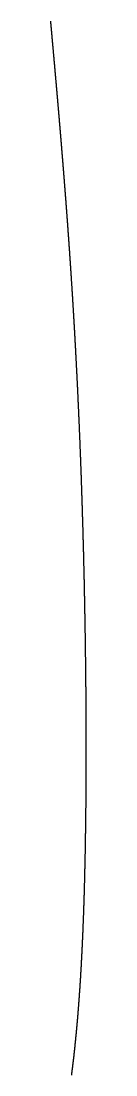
# Model space of a CAD drawing. Header units: millimetres. Extents: x 88 to 97873, y 32 to 55088.
# Drawn here: x 49183.61 to 49184.95, y 5167.42 to 5207.1 of the extents above; entities that cross this region are included whole.
import ezdxf

# ---------------------------------------------------------------- set-up
doc = ezdxf.new("R2010")
doc.units = ezdxf.units.MM
doc.header["$LTSCALE"] = 0.3

msp = doc.modelspace()

# ---------------------------------------------------------------- linework, layer by layer
msp.add_lwpolyline([(49184.398, 5167.421), (49184.399, 5167.432), (49184.401, 5167.443), (49184.402, 5167.454), (49184.404, 5167.465), (49184.405, 5167.476), (49184.407, 5167.488), (49184.408, 5167.499), (49184.409, 5167.51), (49184.411, 5167.521), (49184.412, 5167.532), (49184.414, 5167.544), (49184.415, 5167.555), (49184.417, 5167.566), (49184.418, 5167.577), (49184.419, 5167.588), (49184.421, 5167.6), (49184.422, 5167.611), (49184.424, 5167.622), (49184.425, 5167.633), (49184.426, 5167.645), (49184.428, 5167.656), (49184.429, 5167.667), (49184.431, 5167.679), (49184.432, 5167.69), (49184.433, 5167.701), (49184.435, 5167.712), (49184.436, 5167.724), (49184.438, 5167.735), (49184.439, 5167.746), (49184.44, 5167.758), (49184.442, 5167.769), (49184.443, 5167.78), (49184.444, 5167.792), (49184.446, 5167.803), (49184.447, 5167.815), (49184.449, 5167.826), (49184.45, 5167.837), (49184.451, 5167.849), (49184.453, 5167.86), (49184.454, 5167.871), (49184.455, 5167.883), (49184.457, 5167.894), (49184.458, 5167.906), (49184.459, 5167.917), (49184.461, 5167.929), (49184.462, 5167.94), (49184.463, 5167.951), (49184.465, 5167.963), (49184.466, 5167.974), (49184.467, 5167.986), (49184.469, 5167.997), (49184.47, 5168.009), (49184.471, 5168.02), (49184.473, 5168.032), (49184.474, 5168.043), (49184.475, 5168.055), (49184.477, 5168.066), (49184.478, 5168.078), (49184.479, 5168.089), (49184.481, 5168.101), (49184.482, 5168.113), (49184.483, 5168.124), (49184.485, 5168.136), (49184.486, 5168.147), (49184.487, 5168.159), (49184.489, 5168.17), (49184.49, 5168.182), (49184.491, 5168.194), (49184.492, 5168.205), (49184.494, 5168.217), (49184.495, 5168.228), (49184.496, 5168.24), (49184.498, 5168.252), (49184.499, 5168.263), (49184.5, 5168.275), (49184.501, 5168.287), (49184.503, 5168.298), (49184.504, 5168.31), (49184.505, 5168.322), (49184.506, 5168.333), (49184.508, 5168.345), (49184.509, 5168.357), (49184.51, 5168.368), (49184.512, 5168.38), (49184.513, 5168.392), (49184.514, 5168.404), (49184.515, 5168.415), (49184.517, 5168.427), (49184.518, 5168.439), (49184.519, 5168.451), (49184.52, 5168.462), (49184.522, 5168.474), (49184.523, 5168.486), (49184.524, 5168.498), (49184.525, 5168.51), (49184.527, 5168.521), (49184.528, 5168.533), (49184.529, 5168.545), (49184.53, 5168.557), (49184.531, 5168.569), (49184.533, 5168.58), (49184.534, 5168.592), (49184.535, 5168.604), (49184.536, 5168.616), (49184.538, 5168.628), (49184.539, 5168.64), (49184.54, 5168.652), (49184.541, 5168.664), (49184.542, 5168.675), (49184.544, 5168.687), (49184.545, 5168.699), (49184.546, 5168.711), (49184.547, 5168.723), (49184.548, 5168.735), (49184.55, 5168.747), (49184.551, 5168.759), (49184.552, 5168.771), (49184.553, 5168.783), (49184.554, 5168.795), (49184.556, 5168.807), (49184.557, 5168.819), (49184.558, 5168.831), (49184.559, 5168.843), (49184.56, 5168.855), (49184.561, 5168.867), (49184.563, 5168.879), (49184.564, 5168.891), (49184.565, 5168.903), (49184.566, 5168.915), (49184.567, 5168.927), (49184.568, 5168.939), (49184.57, 5168.951), (49184.571, 5168.963), (49184.572, 5168.975), (49184.573, 5168.988), (49184.574, 5169), (49184.575, 5169.012), (49184.577, 5169.024), (49184.578, 5169.036), (49184.579, 5169.048), (49184.58, 5169.06), (49184.581, 5169.072), (49184.582, 5169.085), (49184.583, 5169.097), (49184.585, 5169.109), (49184.586, 5169.121), (49184.587, 5169.133), (49184.588, 5169.146), (49184.589, 5169.158), (49184.59, 5169.17), (49184.591, 5169.182), (49184.592, 5169.194), (49184.594, 5169.207), (49184.595, 5169.219), (49184.596, 5169.231), (49184.597, 5169.243), (49184.598, 5169.256), (49184.599, 5169.268), (49184.6, 5169.28), (49184.601, 5169.293), (49184.602, 5169.305), (49184.604, 5169.317), (49184.605, 5169.33), (49184.606, 5169.342), (49184.607, 5169.354), (49184.608, 5169.367), (49184.609, 5169.379), (49184.61, 5169.391), (49184.611, 5169.404), (49184.612, 5169.416), (49184.613, 5169.428), (49184.614, 5169.441), (49184.615, 5169.453), (49184.617, 5169.466), (49184.618, 5169.478), (49184.619, 5169.49), (49184.62, 5169.503), (49184.621, 5169.515), (49184.622, 5169.528), (49184.623, 5169.54), (49184.624, 5169.553), (49184.625, 5169.565), (49184.626, 5169.578), (49184.627, 5169.59), (49184.628, 5169.603), (49184.629, 5169.615), (49184.63, 5169.628), (49184.631, 5169.64), (49184.632, 5169.653), (49184.633, 5169.665), (49184.635, 5169.678), (49184.636, 5169.69), (49184.637, 5169.703), (49184.638, 5169.716), (49184.639, 5169.728), (49184.64, 5169.741), (49184.641, 5169.753), (49184.642, 5169.766), (49184.643, 5169.779), (49184.644, 5169.791), (49184.645, 5169.804), (49184.646, 5169.816), (49184.647, 5169.829), (49184.648, 5169.842), (49184.649, 5169.854), (49184.65, 5169.867), (49184.651, 5169.88), (49184.652, 5169.893), (49184.653, 5169.905), (49184.654, 5169.918), (49184.655, 5169.931), (49184.656, 5169.943), (49184.657, 5169.956), (49184.658, 5169.969), (49184.659, 5169.982), (49184.66, 5169.994), (49184.661, 5170.007), (49184.662, 5170.02), (49184.663, 5170.033), (49184.664, 5170.046), (49184.665, 5170.058), (49184.666, 5170.071), (49184.667, 5170.084), (49184.668, 5170.097), (49184.669, 5170.11), (49184.67, 5170.122), (49184.671, 5170.135), (49184.672, 5170.148), (49184.673, 5170.161), (49184.674, 5170.174), (49184.675, 5170.187), (49184.676, 5170.2), (49184.676, 5170.213), (49184.677, 5170.226), (49184.678, 5170.239), (49184.679, 5170.251), (49184.68, 5170.264), (49184.681, 5170.277), (49184.682, 5170.29), (49184.683, 5170.303), (49184.684, 5170.316), (49184.685, 5170.329), (49184.686, 5170.342), (49184.687, 5170.355), (49184.688, 5170.368), (49184.689, 5170.381), (49184.69, 5170.394), (49184.691, 5170.407), (49184.692, 5170.42), (49184.692, 5170.433), (49184.693, 5170.447), (49184.694, 5170.46), (49184.695, 5170.473), (49184.696, 5170.486), (49184.697, 5170.499), (49184.698, 5170.512), (49184.699, 5170.525), (49184.7, 5170.538), (49184.701, 5170.551), (49184.702, 5170.565), (49184.703, 5170.578), (49184.703, 5170.591), (49184.704, 5170.604), (49184.705, 5170.617), (49184.706, 5170.63), (49184.707, 5170.644), (49184.708, 5170.657), (49184.709, 5170.67), (49184.71, 5170.683), (49184.711, 5170.697), (49184.711, 5170.71), (49184.712, 5170.723), (49184.713, 5170.736), (49184.714, 5170.75), (49184.715, 5170.763), (49184.716, 5170.776), (49184.717, 5170.789), (49184.718, 5170.803), (49184.719, 5170.816), (49184.719, 5170.829), (49184.72, 5170.843), (49184.721, 5170.856), (49184.722, 5170.869), (49184.723, 5170.883), (49184.724, 5170.896), (49184.725, 5170.91), (49184.725, 5170.923), (49184.726, 5170.936), (49184.727, 5170.95), (49184.728, 5170.963), (49184.729, 5170.977), (49184.73, 5170.99), (49184.731, 5171.004), (49184.731, 5171.017), (49184.732, 5171.03), (49184.733, 5171.044), (49184.734, 5171.057), (49184.735, 5171.071), (49184.736, 5171.084), (49184.736, 5171.098), (49184.737, 5171.111), (49184.738, 5171.125), (49184.739, 5171.139), (49184.74, 5171.152), (49184.741, 5171.166), (49184.741, 5171.179), (49184.742, 5171.193), (49184.743, 5171.206), (49184.744, 5171.22), (49184.745, 5171.234), (49184.745, 5171.247), (49184.746, 5171.261), (49184.747, 5171.274), (49184.748, 5171.288), (49184.749, 5171.302), (49184.749, 5171.315), (49184.75, 5171.329), (49184.751, 5171.343), (49184.752, 5171.357), (49184.753, 5171.37), (49184.753, 5171.384), (49184.754, 5171.398), (49184.755, 5171.411), (49184.756, 5171.425), (49184.757, 5171.439), (49184.757, 5171.453), (49184.758, 5171.466), (49184.759, 5171.48), (49184.76, 5171.494), (49184.761, 5171.508), (49184.761, 5171.522), (49184.762, 5171.535), (49184.763, 5171.549), (49184.764, 5171.563), (49184.764, 5171.577), (49184.765, 5171.591), (49184.766, 5171.605), (49184.767, 5171.619), (49184.767, 5171.632), (49184.768, 5171.646), (49184.769, 5171.66), (49184.77, 5171.674), (49184.77, 5171.688), (49184.771, 5171.702), (49184.772, 5171.716), (49184.773, 5171.73), (49184.773, 5171.744), (49184.774, 5171.758), (49184.775, 5171.772), (49184.776, 5171.786), (49184.776, 5171.8), (49184.777, 5171.814), (49184.778, 5171.828), (49184.779, 5171.842), (49184.779, 5171.856), (49184.78, 5171.87), (49184.781, 5171.884), (49184.782, 5171.898), (49184.782, 5171.912), (49184.783, 5171.926), (49184.784, 5171.94), (49184.784, 5171.955), (49184.785, 5171.969), (49184.786, 5171.983), (49184.787, 5171.997), (49184.787, 5172.011), (49184.788, 5172.025), (49184.789, 5172.039), (49184.789, 5172.054), (49184.79, 5172.068), (49184.791, 5172.082), (49184.792, 5172.096), (49184.792, 5172.11), (49184.793, 5172.125), (49184.794, 5172.139), (49184.794, 5172.153), (49184.795, 5172.167), (49184.796, 5172.182), (49184.796, 5172.196), (49184.797, 5172.21), (49184.798, 5172.225), (49184.798, 5172.239), (49184.799, 5172.253), (49184.8, 5172.268), (49184.801, 5172.282), (49184.801, 5172.296), (49184.802, 5172.311), (49184.803, 5172.325), (49184.803, 5172.339), (49184.804, 5172.354), (49184.805, 5172.368), (49184.805, 5172.383), (49184.806, 5172.397), (49184.807, 5172.412), (49184.807, 5172.426), (49184.808, 5172.44), (49184.809, 5172.455), (49184.809, 5172.469), (49184.81, 5172.484), (49184.811, 5172.498), (49184.811, 5172.513), (49184.812, 5172.527), (49184.812, 5172.542), (49184.813, 5172.556), (49184.814, 5172.571), (49184.814, 5172.586), (49184.815, 5172.6), (49184.816, 5172.615), (49184.816, 5172.629), (49184.817, 5172.644), (49184.818, 5172.659), (49184.818, 5172.673), (49184.819, 5172.688), (49184.82, 5172.702), (49184.82, 5172.717), (49184.821, 5172.732), (49184.821, 5172.746), (49184.822, 5172.761), (49184.823, 5172.776), (49184.823, 5172.791), (49184.824, 5172.805), (49184.824, 5172.82), (49184.825, 5172.835), (49184.826, 5172.849), (49184.826, 5172.864), (49184.827, 5172.879), (49184.828, 5172.894), (49184.828, 5172.909), (49184.829, 5172.923), (49184.829, 5172.938), (49184.83, 5172.953), (49184.831, 5172.968), (49184.831, 5172.983), (49184.832, 5172.998), (49184.832, 5173.012), (49184.833, 5173.027), (49184.834, 5173.042), (49184.834, 5173.057), (49184.835, 5173.072), (49184.835, 5173.087), (49184.836, 5173.102), (49184.836, 5173.117), (49184.837, 5173.132), (49184.838, 5173.147), (49184.838, 5173.162), (49184.839, 5173.177), (49184.839, 5173.192), (49184.84, 5173.207), (49184.841, 5173.222), (49184.841, 5173.237), (49184.842, 5173.252), (49184.842, 5173.267), (49184.843, 5173.282), (49184.843, 5173.297), (49184.844, 5173.312), (49184.844, 5173.327), (49184.845, 5173.342), (49184.846, 5173.357), (49184.846, 5173.372), (49184.847, 5173.388), (49184.847, 5173.403), (49184.848, 5173.418), (49184.848, 5173.433), (49184.849, 5173.448), (49184.849, 5173.463), (49184.85, 5173.479), (49184.851, 5173.494), (49184.851, 5173.509), (49184.852, 5173.524), (49184.852, 5173.54), (49184.853, 5173.555), (49184.853, 5173.57), (49184.854, 5173.585), (49184.854, 5173.601), (49184.855, 5173.616), (49184.855, 5173.631), (49184.856, 5173.647), (49184.856, 5173.662), (49184.857, 5173.677), (49184.857, 5173.693), (49184.858, 5173.708), (49184.858, 5173.723), (49184.859, 5173.739), (49184.86, 5173.754), (49184.86, 5173.77), (49184.861, 5173.785), (49184.861, 5173.8), (49184.862, 5173.816), (49184.862, 5173.831), (49184.863, 5173.847), (49184.863, 5173.862), (49184.864, 5173.878), (49184.864, 5173.893), (49184.865, 5173.909), (49184.865, 5173.924), (49184.866, 5173.94), (49184.866, 5173.955), (49184.867, 5173.971), (49184.867, 5173.986), (49184.868, 5174.002), (49184.868, 5174.018), (49184.869, 5174.033), (49184.869, 5174.049), (49184.87, 5174.064), (49184.87, 5174.08), (49184.87, 5174.096), (49184.871, 5174.111), (49184.871, 5174.127), (49184.872, 5174.142), (49184.872, 5174.158), (49184.873, 5174.174), (49184.873, 5174.19), (49184.874, 5174.205), (49184.874, 5174.221), (49184.875, 5174.237), (49184.875, 5174.252), (49184.876, 5174.268), (49184.876, 5174.284), (49184.877, 5174.3), (49184.877, 5174.315), (49184.877, 5174.331), (49184.878, 5174.347), (49184.878, 5174.363), (49184.879, 5174.379), (49184.879, 5174.394), (49184.88, 5174.41), (49184.88, 5174.426), (49184.881, 5174.442), (49184.881, 5174.458), (49184.882, 5174.474), (49184.882, 5174.49), (49184.882, 5174.505), (49184.883, 5174.521), (49184.883, 5174.537), (49184.884, 5174.553), (49184.884, 5174.569), (49184.885, 5174.585), (49184.885, 5174.601), (49184.885, 5174.617), (49184.886, 5174.633), (49184.886, 5174.649), (49184.887, 5174.665), (49184.887, 5174.681), (49184.888, 5174.697), (49184.888, 5174.713), (49184.888, 5174.729), (49184.889, 5174.745), (49184.889, 5174.761), (49184.89, 5174.777), (49184.89, 5174.793), (49184.89, 5174.809), (49184.891, 5174.825), (49184.891, 5174.841), (49184.892, 5174.857), (49184.892, 5174.874), (49184.892, 5174.89), (49184.893, 5174.906), (49184.893, 5174.922), (49184.894, 5174.938), (49184.894, 5174.954), (49184.894, 5174.97), (49184.895, 5174.987), (49184.895, 5175.003), (49184.896, 5175.019), (49184.896, 5175.035), (49184.896, 5175.051), (49184.897, 5175.068), (49184.897, 5175.084), (49184.898, 5175.1), (49184.898, 5175.116), (49184.898, 5175.133), (49184.899, 5175.149), (49184.899, 5175.165), (49184.899, 5175.181), (49184.9, 5175.198), (49184.9, 5175.214), (49184.901, 5175.23), (49184.901, 5175.247), (49184.901, 5175.263), (49184.902, 5175.279), (49184.902, 5175.296), (49184.902, 5175.312), (49184.903, 5175.328), (49184.903, 5175.345), (49184.903, 5175.361), (49184.904, 5175.378), (49184.904, 5175.394), (49184.905, 5175.41), (49184.905, 5175.427), (49184.905, 5175.443), (49184.906, 5175.46), (49184.906, 5175.476), (49184.906, 5175.493), (49184.907, 5175.509), (49184.907, 5175.525), (49184.907, 5175.542), (49184.908, 5175.558), (49184.908, 5175.575), (49184.908, 5175.591), (49184.909, 5175.608), (49184.909, 5175.624), (49184.909, 5175.641), (49184.91, 5175.658), (49184.91, 5175.674), (49184.91, 5175.691), (49184.911, 5175.707), (49184.911, 5175.724), (49184.911, 5175.74), (49184.912, 5175.757), (49184.912, 5175.774), (49184.912, 5175.79), (49184.913, 5175.807), (49184.913, 5175.823), (49184.913, 5175.84), (49184.913, 5175.857), (49184.914, 5175.873), (49184.914, 5175.89), (49184.914, 5175.907), (49184.915, 5175.923), (49184.915, 5175.94), (49184.915, 5175.957), (49184.916, 5175.973), (49184.916, 5175.99), (49184.916, 5176.007), (49184.917, 5176.024), (49184.917, 5176.04), (49184.917, 5176.057), (49184.917, 5176.074), (49184.918, 5176.09), (49184.918, 5176.107), (49184.918, 5176.124), (49184.919, 5176.141), (49184.919, 5176.158), (49184.919, 5176.174), (49184.919, 5176.191), (49184.92, 5176.208), (49184.92, 5176.225), (49184.92, 5176.242), (49184.921, 5176.258), (49184.921, 5176.275), (49184.921, 5176.292), (49184.921, 5176.309), (49184.922, 5176.326), (49184.922, 5176.343), (49184.922, 5176.36), (49184.922, 5176.376), (49184.923, 5176.393), (49184.923, 5176.41), (49184.923, 5176.427), (49184.923, 5176.444), (49184.924, 5176.461), (49184.924, 5176.478), (49184.924, 5176.495), (49184.924, 5176.512), (49184.925, 5176.529), (49184.925, 5176.546), (49184.925, 5176.563), (49184.925, 5176.58), (49184.926, 5176.597), (49184.926, 5176.614), (49184.926, 5176.631), (49184.926, 5176.648), (49184.927, 5176.665), (49184.927, 5176.682), (49184.927, 5176.699), (49184.927, 5176.716), (49184.928, 5176.733), (49184.928, 5176.75), (49184.928, 5176.767), (49184.928, 5176.784), (49184.929, 5176.801), (49184.929, 5176.818), (49184.929, 5176.835), (49184.929, 5176.852), (49184.929, 5176.869), (49184.93, 5176.887), (49184.93, 5176.904), (49184.93, 5176.921), (49184.93, 5176.938), (49184.931, 5176.955), (49184.931, 5176.972), (49184.931, 5176.989), (49184.931, 5177.007), (49184.931, 5177.024), (49184.932, 5177.041), (49184.932, 5177.058), (49184.932, 5177.075), (49184.932, 5177.092), (49184.932, 5177.11), (49184.933, 5177.127), (49184.933, 5177.144), (49184.933, 5177.161), (49184.933, 5177.179), (49184.933, 5177.196), (49184.934, 5177.213), (49184.934, 5177.23), (49184.934, 5177.248), (49184.934, 5177.265), (49184.934, 5177.282), (49184.935, 5177.299), (49184.935, 5177.317), (49184.935, 5177.334), (49184.935, 5177.351), (49184.935, 5177.369), (49184.935, 5177.386), (49184.936, 5177.403), (49184.936, 5177.42), (49184.936, 5177.438), (49184.936, 5177.455), (49184.936, 5177.472), (49184.937, 5177.49), (49184.937, 5177.507), (49184.937, 5177.525), (49184.937, 5177.542), (49184.937, 5177.559), (49184.937, 5177.577), (49184.938, 5177.594), (49184.938, 5177.611), (49184.938, 5177.629), (49184.938, 5177.646), (49184.938, 5177.664), (49184.938, 5177.681), (49184.938, 5177.699), (49184.939, 5177.716), (49184.939, 5177.733), (49184.939, 5177.751), (49184.939, 5177.768), (49184.939, 5177.786), (49184.939, 5177.803), (49184.94, 5177.821), (49184.94, 5177.838), (49184.94, 5177.856), (49184.94, 5177.873), (49184.94, 5177.891), (49184.94, 5177.908), (49184.94, 5177.926), (49184.941, 5177.943), (49184.941, 5177.961), (49184.941, 5177.978), (49184.941, 5177.996), (49184.941, 5178.013), (49184.941, 5178.031), (49184.941, 5178.048), (49184.941, 5178.066), (49184.942, 5178.083), (49184.942, 5178.101), (49184.942, 5178.119), (49184.942, 5178.136), (49184.942, 5178.154), (49184.942, 5178.171), (49184.942, 5178.189), (49184.942, 5178.206), (49184.942, 5178.224), (49184.943, 5178.242), (49184.943, 5178.259), (49184.943, 5178.277), (49184.943, 5178.295), (49184.943, 5178.312), (49184.943, 5178.33), (49184.943, 5178.347), (49184.943, 5178.365), (49184.943, 5178.383), (49184.944, 5178.4), (49184.944, 5178.418), (49184.944, 5178.436), (49184.944, 5178.453), (49184.944, 5178.471), (49184.944, 5178.489), (49184.944, 5178.507), (49184.944, 5178.524), (49184.944, 5178.542), (49184.944, 5178.56), (49184.944, 5178.577), (49184.945, 5178.595), (49184.945, 5178.613), (49184.945, 5178.631), (49184.945, 5178.648), (49184.945, 5178.666), (49184.945, 5178.684), (49184.945, 5178.702), (49184.945, 5178.719), (49184.945, 5178.737), (49184.945, 5178.755), (49184.945, 5178.773), (49184.945, 5178.79), (49184.945, 5178.808), (49184.945, 5178.826), (49184.946, 5178.844), (49184.946, 5178.862), (49184.946, 5178.879), (49184.946, 5178.897), (49184.946, 5178.915), (49184.946, 5178.933), (49184.946, 5178.951), (49184.946, 5178.968), (49184.946, 5178.986), (49184.946, 5179.004), (49184.946, 5179.022), (49184.946, 5179.04), (49184.946, 5179.058), (49184.946, 5179.076), (49184.946, 5179.093), (49184.946, 5179.111), (49184.946, 5179.129), (49184.946, 5179.147), (49184.946, 5179.165), (49184.947, 5179.183), (49184.947, 5179.201), (49184.947, 5179.219), (49184.947, 5179.236), (49184.947, 5179.254), (49184.947, 5179.272), (49184.947, 5179.29), (49184.947, 5179.308), (49184.947, 5179.326), (49184.947, 5179.344), (49184.947, 5179.362), (49184.947, 5179.38), (49184.947, 5179.398), (49184.947, 5179.416), (49184.947, 5179.434), (49184.947, 5179.452), (49184.947, 5179.47), (49184.947, 5179.488), (49184.947, 5179.506), (49184.947, 5179.524), (49184.947, 5179.542), (49184.947, 5179.559), (49184.947, 5179.577), (49184.947, 5179.595), (49184.947, 5179.613), (49184.947, 5179.631), (49184.947, 5179.649), (49184.947, 5179.667), (49184.947, 5179.685), (49184.947, 5179.703), (49184.947, 5179.722), (49184.947, 5179.74), (49184.947, 5179.758), (49184.947, 5179.776), (49184.947, 5179.794), (49184.947, 5179.812), (49184.947, 5179.83), (49184.947, 5179.848), (49184.947, 5179.866), (49184.947, 5179.884), (49184.947, 5179.902), (49184.947, 5179.92), (49184.947, 5179.938), (49184.947, 5179.956), (49184.947, 5179.974), (49184.947, 5179.992), (49184.947, 5180.01), (49184.947, 5180.028), (49184.947, 5180.047), (49184.947, 5180.065), (49184.947, 5180.083), (49184.947, 5180.101), (49184.947, 5180.119), (49184.947, 5180.137), (49184.947, 5180.155), (49184.947, 5180.173), (49184.947, 5180.191), (49184.947, 5180.21), (49184.947, 5180.228), (49184.946, 5180.246), (49184.946, 5180.264), (49184.946, 5180.282), (49184.946, 5180.3), (49184.946, 5180.318), (49184.946, 5180.337), (49184.946, 5180.355), (49184.946, 5180.373), (49184.946, 5180.391), (49184.946, 5180.409), (49184.946, 5180.427), (49184.946, 5180.446), (49184.946, 5180.464), (49184.946, 5180.482), (49184.946, 5180.5), (49184.946, 5180.518), (49184.946, 5180.536), (49184.946, 5180.555), (49184.946, 5180.573), (49184.945, 5180.591), (49184.945, 5180.609), (49184.945, 5180.627), (49184.945, 5180.646), (49184.945, 5180.664), (49184.945, 5180.682), (49184.945, 5180.7), (49184.945, 5180.719), (49184.945, 5180.737), (49184.945, 5180.755), (49184.945, 5180.773), (49184.945, 5180.791), (49184.945, 5180.81), (49184.945, 5180.828), (49184.944, 5180.846), (49184.944, 5180.864), (49184.944, 5180.883), (49184.944, 5180.901), (49184.944, 5180.919), (49184.944, 5180.937), (49184.944, 5180.956), (49184.944, 5180.974), (49184.944, 5180.992), (49184.944, 5181.011), (49184.944, 5181.029), (49184.943, 5181.047), (49184.943, 5181.065), (49184.943, 5181.084), (49184.943, 5181.102), (49184.943, 5181.12), (49184.943, 5181.138), (49184.943, 5181.157), (49184.943, 5181.175), (49184.943, 5181.193), (49184.943, 5181.212), (49184.942, 5181.23), (49184.942, 5181.248), (49184.942, 5181.267), (49184.942, 5181.285), (49184.942, 5181.303), (49184.942, 5181.322), (49184.942, 5181.34), (49184.942, 5181.358), (49184.942, 5181.376), (49184.941, 5181.395), (49184.941, 5181.413), (49184.941, 5181.431), (49184.941, 5181.45), (49184.941, 5181.468), (49184.941, 5181.486), (49184.941, 5181.505), (49184.941, 5181.523), (49184.94, 5181.542), (49184.94, 5181.56), (49184.94, 5181.578), (49184.94, 5181.597), (49184.94, 5181.615), (49184.94, 5181.633), (49184.94, 5181.652), (49184.94, 5181.67), (49184.939, 5181.688), (49184.939, 5181.707), (49184.939, 5181.725), (49184.939, 5181.743), (49184.939, 5181.762), (49184.939, 5181.78), (49184.938, 5181.799), (49184.938, 5181.817), (49184.938, 5181.835), (49184.938, 5181.854), (49184.938, 5181.872), (49184.938, 5181.89), (49184.938, 5181.909), (49184.937, 5181.927), (49184.937, 5181.946), (49184.937, 5181.964), (49184.937, 5181.982), (49184.937, 5182.001), (49184.937, 5182.019), (49184.936, 5182.038), (49184.936, 5182.056), (49184.936, 5182.074), (49184.936, 5182.093), (49184.936, 5182.111), (49184.936, 5182.13), (49184.935, 5182.148), (49184.935, 5182.167), (49184.935, 5182.185), (49184.935, 5182.203), (49184.935, 5182.222), (49184.935, 5182.24), (49184.934, 5182.259), (49184.934, 5182.277), (49184.934, 5182.295), (49184.934, 5182.314), (49184.934, 5182.332), (49184.934, 5182.351), (49184.933, 5182.369), (49184.933, 5182.388), (49184.933, 5182.406), (49184.933, 5182.424), (49184.933, 5182.443), (49184.932, 5182.461), (49184.932, 5182.48), (49184.932, 5182.498), (49184.932, 5182.517), (49184.932, 5182.535), (49184.931, 5182.554), (49184.931, 5182.572), (49184.931, 5182.59), (49184.931, 5182.609), (49184.931, 5182.627), (49184.93, 5182.646), (49184.93, 5182.664), (49184.93, 5182.683), (49184.93, 5182.701), (49184.93, 5182.72), (49184.929, 5182.738), (49184.929, 5182.757), (49184.929, 5182.775), (49184.929, 5182.793), (49184.929, 5182.812), (49184.928, 5182.83), (49184.928, 5182.849), (49184.928, 5182.867), (49184.928, 5182.886), (49184.928, 5182.904), (49184.927, 5182.923), (49184.927, 5182.941), (49184.927, 5182.96), (49184.927, 5182.978), (49184.926, 5182.997), (49184.926, 5183.015), (49184.926, 5183.034), (49184.926, 5183.052), (49184.925, 5183.07), (49184.925, 5183.089), (49184.925, 5183.107), (49184.925, 5183.126), (49184.925, 5183.144), (49184.924, 5183.163), (49184.924, 5183.181), (49184.924, 5183.2), (49184.924, 5183.218), (49184.923, 5183.237), (49184.923, 5183.255), (49184.923, 5183.274), (49184.923, 5183.292), (49184.922, 5183.311), (49184.922, 5183.329), (49184.922, 5183.348), (49184.922, 5183.366), (49184.921, 5183.385), (49184.921, 5183.403), (49184.921, 5183.422), (49184.921, 5183.44), (49184.92, 5183.459), (49184.92, 5183.477), (49184.92, 5183.496), (49184.92, 5183.514), (49184.919, 5183.533), (49184.919, 5183.551), (49184.919, 5183.569), (49184.919, 5183.588), (49184.918, 5183.606), (49184.918, 5183.625), (49184.918, 5183.643), (49184.918, 5183.662), (49184.917, 5183.68), (49184.917, 5183.699), (49184.917, 5183.717), (49184.916, 5183.736), (49184.916, 5183.754), (49184.916, 5183.773), (49184.916, 5183.791), (49184.915, 5183.81), (49184.915, 5183.828), (49184.915, 5183.847), (49184.915, 5183.865), (49184.914, 5183.884), (49184.914, 5183.902), (49184.914, 5183.921), (49184.913, 5183.939), (49184.913, 5183.958), (49184.913, 5183.976), (49184.913, 5183.995), (49184.912, 5184.013), (49184.912, 5184.032), (49184.912, 5184.05), (49184.911, 5184.069), (49184.911, 5184.087), (49184.911, 5184.106), (49184.911, 5184.124), (49184.91, 5184.143), (49184.91, 5184.161), (49184.91, 5184.18), (49184.909, 5184.198), (49184.909, 5184.217), (49184.909, 5184.235), (49184.908, 5184.254), (49184.908, 5184.272), (49184.908, 5184.291), (49184.908, 5184.309), (49184.907, 5184.328), (49184.907, 5184.346), (49184.907, 5184.365), (49184.906, 5184.383), (49184.906, 5184.401), (49184.906, 5184.42), (49184.905, 5184.438), (49184.905, 5184.457), (49184.905, 5184.475), (49184.904, 5184.494), (49184.904, 5184.512), (49184.904, 5184.531), (49184.903, 5184.549), (49184.903, 5184.568), (49184.903, 5184.586), (49184.902, 5184.605), (49184.902, 5184.623), (49184.902, 5184.642), (49184.902, 5184.66), (49184.901, 5184.679), (49184.901, 5184.697), (49184.901, 5184.716), (49184.9, 5184.734), (49184.9, 5184.753), (49184.9, 5184.771), (49184.899, 5184.789), (49184.899, 5184.808), (49184.899, 5184.826), (49184.898, 5184.845), (49184.898, 5184.863), (49184.898, 5184.882), (49184.897, 5184.9), (49184.897, 5184.919), (49184.896, 5184.937), (49184.896, 5184.956), (49184.896, 5184.974), (49184.895, 5184.993), (49184.895, 5185.011), (49184.895, 5185.029), (49184.894, 5185.048), (49184.894, 5185.066), (49184.894, 5185.085), (49184.893, 5185.103), (49184.893, 5185.122), (49184.893, 5185.14), (49184.892, 5185.159), (49184.892, 5185.177), (49184.892, 5185.195), (49184.891, 5185.214), (49184.891, 5185.232), (49184.89, 5185.251), (49184.89, 5185.269), (49184.89, 5185.288), (49184.889, 5185.306), (49184.889, 5185.325), (49184.889, 5185.343), (49184.888, 5185.361), (49184.888, 5185.38), (49184.888, 5185.398), (49184.887, 5185.417), (49184.887, 5185.435), (49184.886, 5185.453), (49184.886, 5185.472), (49184.886, 5185.49), (49184.885, 5185.509), (49184.885, 5185.527), (49184.885, 5185.546), (49184.884, 5185.564), (49184.884, 5185.582), (49184.883, 5185.601), (49184.883, 5185.619), (49184.883, 5185.638), (49184.882, 5185.656), (49184.882, 5185.674), (49184.881, 5185.693), (49184.881, 5185.711), (49184.881, 5185.73), (49184.88, 5185.748), (49184.88, 5185.766), (49184.88, 5185.785), (49184.879, 5185.803), (49184.879, 5185.822), (49184.878, 5185.84), (49184.878, 5185.858), (49184.878, 5185.877), (49184.877, 5185.895), (49184.877, 5185.913), (49184.876, 5185.932), (49184.876, 5185.95), (49184.876, 5185.969), (49184.875, 5185.987), (49184.875, 5186.005), (49184.874, 5186.024), (49184.874, 5186.042), (49184.874, 5186.06), (49184.873, 5186.079), (49184.873, 5186.097), (49184.872, 5186.115), (49184.872, 5186.134), (49184.871, 5186.152), (49184.871, 5186.17), (49184.871, 5186.189), (49184.87, 5186.207), (49184.87, 5186.226), (49184.869, 5186.244), (49184.869, 5186.262), (49184.869, 5186.281), (49184.868, 5186.299), (49184.868, 5186.317), (49184.867, 5186.335), (49184.867, 5186.354), (49184.866, 5186.372), (49184.866, 5186.39), (49184.866, 5186.409), (49184.865, 5186.427), (49184.865, 5186.445), (49184.864, 5186.464), (49184.864, 5186.482), (49184.863, 5186.5), (49184.863, 5186.519), (49184.863, 5186.537), (49184.862, 5186.555), (49184.862, 5186.573), (49184.861, 5186.592), (49184.861, 5186.61), (49184.86, 5186.628), (49184.86, 5186.647), (49184.859, 5186.665), (49184.859, 5186.683), (49184.859, 5186.701), (49184.858, 5186.72), (49184.858, 5186.738), (49184.857, 5186.756), (49184.857, 5186.774), (49184.856, 5186.793), (49184.856, 5186.811), (49184.855, 5186.829), (49184.855, 5186.847), (49184.855, 5186.866), (49184.854, 5186.884), (49184.854, 5186.902), (49184.853, 5186.92), (49184.853, 5186.939), (49184.852, 5186.957), (49184.852, 5186.975), (49184.851, 5186.993), (49184.851, 5187.012), (49184.85, 5187.03), (49184.85, 5187.048), (49184.85, 5187.066), (49184.849, 5187.084), (49184.849, 5187.103), (49184.848, 5187.121), (49184.848, 5187.139), (49184.847, 5187.157), (49184.847, 5187.175), (49184.846, 5187.194), (49184.846, 5187.212), (49184.845, 5187.23), (49184.845, 5187.248), (49184.844, 5187.266), (49184.844, 5187.284), (49184.843, 5187.303), (49184.843, 5187.321), (49184.842, 5187.339), (49184.842, 5187.357), (49184.841, 5187.375), (49184.841, 5187.393), (49184.841, 5187.412), (49184.84, 5187.43), (49184.84, 5187.448), (49184.839, 5187.466), (49184.839, 5187.484), (49184.838, 5187.502), (49184.838, 5187.52), (49184.837, 5187.538), (49184.837, 5187.557), (49184.836, 5187.575), (49184.836, 5187.593), (49184.835, 5187.611), (49184.835, 5187.629), (49184.834, 5187.647), (49184.834, 5187.665), (49184.833, 5187.683), (49184.833, 5187.701), (49184.832, 5187.719), (49184.832, 5187.737), (49184.831, 5187.756), (49184.831, 5187.774), (49184.83, 5187.792), (49184.83, 5187.81), (49184.829, 5187.828), (49184.829, 5187.846), (49184.828, 5187.864), (49184.828, 5187.882), (49184.827, 5187.9), (49184.827, 5187.918), (49184.826, 5187.936), (49184.826, 5187.954), (49184.825, 5187.972), (49184.825, 5187.99), (49184.824, 5188.008), (49184.824, 5188.026), (49184.823, 5188.044), (49184.822, 5188.062), (49184.822, 5188.08), (49184.821, 5188.098), (49184.821, 5188.116), (49184.82, 5188.134), (49184.82, 5188.152), (49184.819, 5188.17), (49184.819, 5188.188), (49184.818, 5188.206), (49184.818, 5188.224), (49184.817, 5188.242), (49184.817, 5188.26), (49184.816, 5188.278), (49184.816, 5188.296), (49184.815, 5188.314), (49184.815, 5188.332), (49184.814, 5188.35), (49184.814, 5188.368), (49184.813, 5188.385), (49184.812, 5188.403), (49184.812, 5188.421), (49184.811, 5188.439), (49184.811, 5188.457), (49184.81, 5188.475), (49184.81, 5188.493), (49184.809, 5188.511), (49184.809, 5188.529), (49184.808, 5188.547), (49184.808, 5188.564), (49184.807, 5188.582), (49184.807, 5188.6), (49184.806, 5188.618), (49184.805, 5188.636), (49184.805, 5188.654), (49184.804, 5188.672), (49184.804, 5188.689), (49184.803, 5188.707), (49184.803, 5188.725), (49184.802, 5188.743), (49184.802, 5188.761), (49184.801, 5188.779), (49184.8, 5188.796), (49184.8, 5188.814), (49184.799, 5188.832), (49184.799, 5188.85), (49184.798, 5188.868), (49184.798, 5188.885), (49184.797, 5188.903), (49184.797, 5188.921), (49184.796, 5188.939), (49184.795, 5188.957), (49184.795, 5188.974), (49184.794, 5188.992), (49184.794, 5189.01), (49184.793, 5189.028), (49184.793, 5189.045), (49184.792, 5189.063), (49184.791, 5189.081), (49184.791, 5189.098), (49184.79, 5189.116), (49184.79, 5189.134), (49184.789, 5189.152), (49184.789, 5189.169), (49184.788, 5189.187), (49184.787, 5189.205), (49184.787, 5189.222), (49184.786, 5189.24), (49184.786, 5189.258), (49184.785, 5189.275), (49184.785, 5189.293), (49184.784, 5189.311), (49184.783, 5189.328), (49184.783, 5189.346), (49184.782, 5189.364), (49184.782, 5189.381), (49184.781, 5189.399), (49184.78, 5189.417), (49184.78, 5189.434), (49184.779, 5189.452), (49184.779, 5189.469), (49184.778, 5189.487), (49184.777, 5189.505), (49184.777, 5189.522), (49184.776, 5189.54), (49184.776, 5189.557), (49184.775, 5189.575), (49184.775, 5189.593), (49184.774, 5189.61), (49184.773, 5189.628), (49184.773, 5189.645), (49184.772, 5189.663), (49184.772, 5189.68), (49184.771, 5189.698), (49184.77, 5189.715), (49184.77, 5189.733), (49184.769, 5189.75), (49184.769, 5189.768), (49184.768, 5189.785), (49184.767, 5189.803), (49184.767, 5189.82), (49184.766, 5189.838), (49184.765, 5189.855), (49184.765, 5189.873), (49184.764, 5189.89), (49184.764, 5189.908), (49184.763, 5189.925), (49184.762, 5189.943), (49184.762, 5189.96), (49184.761, 5189.978), (49184.761, 5189.995), (49184.76, 5190.012), (49184.759, 5190.03), (49184.759, 5190.047), (49184.758, 5190.065), (49184.757, 5190.082), (49184.757, 5190.1), (49184.756, 5190.117), (49184.756, 5190.134), (49184.755, 5190.152), (49184.754, 5190.169), (49184.754, 5190.186), (49184.753, 5190.204), (49184.752, 5190.221), (49184.752, 5190.238), (49184.751, 5190.256), (49184.751, 5190.273), (49184.75, 5190.29), (49184.749, 5190.308), (49184.749, 5190.325), (49184.748, 5190.342), (49184.747, 5190.36), (49184.747, 5190.377), (49184.746, 5190.394), (49184.746, 5190.411), (49184.745, 5190.429), (49184.744, 5190.446), (49184.744, 5190.463), (49184.743, 5190.481), (49184.742, 5190.498), (49184.742, 5190.515), (49184.741, 5190.532), (49184.74, 5190.549), (49184.74, 5190.567), (49184.739, 5190.584), (49184.738, 5190.601), (49184.738, 5190.618), (49184.737, 5190.635), (49184.737, 5190.653), (49184.736, 5190.67), (49184.735, 5190.687), (49184.735, 5190.704), (49184.734, 5190.721), (49184.733, 5190.738), (49184.733, 5190.756), (49184.732, 5190.773), (49184.731, 5190.79), (49184.731, 5190.807), (49184.73, 5190.824), (49184.729, 5190.841), (49184.729, 5190.858), (49184.728, 5190.875), (49184.727, 5190.892), (49184.727, 5190.909), (49184.726, 5190.927), (49184.725, 5190.944), (49184.725, 5190.961), (49184.724, 5190.978), (49184.723, 5190.995), (49184.723, 5191.012), (49184.722, 5191.029), (49184.721, 5191.046), (49184.721, 5191.063), (49184.72, 5191.08), (49184.719, 5191.097), (49184.719, 5191.114), (49184.718, 5191.131), (49184.717, 5191.148), (49184.717, 5191.165), (49184.716, 5191.182), (49184.715, 5191.199), (49184.715, 5191.216), (49184.714, 5191.232), (49184.713, 5191.249), (49184.713, 5191.266), (49184.712, 5191.283), (49184.711, 5191.3), (49184.711, 5191.317), (49184.71, 5191.334), (49184.709, 5191.351), (49184.709, 5191.368), (49184.708, 5191.385), (49184.707, 5191.401), (49184.707, 5191.418), (49184.706, 5191.435), (49184.705, 5191.452), (49184.704, 5191.469), (49184.704, 5191.486), (49184.703, 5191.502), (49184.702, 5191.519), (49184.702, 5191.536), (49184.701, 5191.553), (49184.7, 5191.57), (49184.7, 5191.586), (49184.699, 5191.603), (49184.698, 5191.62), (49184.698, 5191.637), (49184.697, 5191.653), (49184.696, 5191.67), (49184.695, 5191.687), (49184.695, 5191.704), (49184.694, 5191.72), (49184.693, 5191.737), (49184.693, 5191.754), (49184.692, 5191.77), (49184.691, 5191.787), (49184.691, 5191.804), (49184.69, 5191.82), (49184.689, 5191.837), (49184.688, 5191.854), (49184.688, 5191.87), (49184.687, 5191.887), (49184.686, 5191.904), (49184.686, 5191.92), (49184.685, 5191.937), (49184.684, 5191.954), (49184.683, 5191.97), (49184.683, 5191.987), (49184.682, 5192.003), (49184.681, 5192.02), (49184.681, 5192.037), (49184.68, 5192.053), (49184.679, 5192.07), (49184.678, 5192.086), (49184.678, 5192.103), (49184.677, 5192.119), (49184.676, 5192.136), (49184.676, 5192.153), (49184.675, 5192.169), (49184.674, 5192.186), (49184.673, 5192.202), (49184.673, 5192.219), (49184.672, 5192.235), (49184.671, 5192.252), (49184.671, 5192.268), (49184.67, 5192.285), (49184.669, 5192.301), (49184.668, 5192.317), (49184.668, 5192.334), (49184.667, 5192.35), (49184.666, 5192.367), (49184.665, 5192.383), (49184.665, 5192.4), (49184.664, 5192.416), (49184.663, 5192.433), (49184.663, 5192.449), (49184.662, 5192.465), (49184.661, 5192.482), (49184.66, 5192.498), (49184.66, 5192.515), (49184.659, 5192.531), (49184.658, 5192.547), (49184.657, 5192.564), (49184.657, 5192.58), (49184.656, 5192.596), (49184.655, 5192.613), (49184.654, 5192.629), (49184.654, 5192.645), (49184.653, 5192.662), (49184.652, 5192.678), (49184.651, 5192.694), (49184.651, 5192.711), (49184.65, 5192.727), (49184.649, 5192.743), (49184.648, 5192.759), (49184.648, 5192.776), (49184.647, 5192.792), (49184.646, 5192.808), (49184.645, 5192.824), (49184.645, 5192.841), (49184.644, 5192.857), (49184.643, 5192.873), (49184.642, 5192.889), (49184.642, 5192.906), (49184.641, 5192.922), (49184.64, 5192.938), (49184.639, 5192.954), (49184.639, 5192.97), (49184.638, 5192.987), (49184.637, 5193.003), (49184.636, 5193.019), (49184.636, 5193.035), (49184.635, 5193.051), (49184.634, 5193.067), (49184.633, 5193.084), (49184.633, 5193.1), (49184.632, 5193.116), (49184.631, 5193.132), (49184.63, 5193.148), (49184.63, 5193.164), (49184.629, 5193.18), (49184.628, 5193.196), (49184.627, 5193.213), (49184.626, 5193.229), (49184.626, 5193.245), (49184.625, 5193.261), (49184.624, 5193.277), (49184.623, 5193.293), (49184.623, 5193.309), (49184.622, 5193.325), (49184.621, 5193.341), (49184.62, 5193.357), (49184.619, 5193.373), (49184.619, 5193.389), (49184.618, 5193.405), (49184.617, 5193.421), (49184.616, 5193.437), (49184.616, 5193.453), (49184.615, 5193.469), (49184.614, 5193.485), (49184.613, 5193.501), (49184.612, 5193.517), (49184.612, 5193.533), (49184.611, 5193.549), (49184.61, 5193.565), (49184.609, 5193.581), (49184.609, 5193.597), (49184.608, 5193.613), (49184.607, 5193.629), (49184.606, 5193.645), (49184.605, 5193.661), (49184.605, 5193.677), (49184.604, 5193.692), (49184.603, 5193.708), (49184.602, 5193.724), (49184.601, 5193.74), (49184.601, 5193.756), (49184.6, 5193.772), (49184.599, 5193.788), (49184.598, 5193.804), (49184.597, 5193.82), (49184.597, 5193.835), (49184.596, 5193.851), (49184.595, 5193.867), (49184.594, 5193.883), (49184.593, 5193.899), (49184.593, 5193.915), (49184.592, 5193.93), (49184.591, 5193.946), (49184.59, 5193.962), (49184.589, 5193.978), (49184.589, 5193.994), (49184.588, 5194.009), (49184.587, 5194.025), (49184.586, 5194.041), (49184.585, 5194.057), (49184.585, 5194.072), (49184.584, 5194.088), (49184.583, 5194.104), (49184.582, 5194.12), (49184.581, 5194.135), (49184.581, 5194.151), (49184.58, 5194.167), (49184.579, 5194.183), (49184.578, 5194.198), (49184.577, 5194.214), (49184.577, 5194.23), (49184.576, 5194.245), (49184.575, 5194.261), (49184.574, 5194.277), (49184.573, 5194.292), (49184.572, 5194.308), (49184.572, 5194.324), (49184.571, 5194.339), (49184.57, 5194.355), (49184.569, 5194.371), (49184.568, 5194.386), (49184.568, 5194.402), (49184.567, 5194.418), (49184.566, 5194.433), (49184.565, 5194.449), (49184.564, 5194.464), (49184.563, 5194.48), (49184.563, 5194.496), (49184.562, 5194.511), (49184.561, 5194.527), (49184.56, 5194.542), (49184.559, 5194.558), (49184.558, 5194.574), (49184.558, 5194.589), (49184.557, 5194.605), (49184.556, 5194.62), (49184.555, 5194.636), (49184.554, 5194.651), (49184.553, 5194.667), (49184.553, 5194.682), (49184.552, 5194.698), (49184.551, 5194.713), (49184.55, 5194.729), (49184.549, 5194.744), (49184.548, 5194.76), (49184.548, 5194.775), (49184.547, 5194.791), (49184.546, 5194.806), (49184.545, 5194.822), (49184.544, 5194.837), (49184.543, 5194.853), (49184.543, 5194.868), (49184.542, 5194.884), (49184.541, 5194.899), (49184.54, 5194.915), (49184.539, 5194.93), (49184.538, 5194.945), (49184.537, 5194.961), (49184.537, 5194.976), (49184.536, 5194.992), (49184.535, 5195.007), (49184.534, 5195.023), (49184.533, 5195.038), (49184.532, 5195.053), (49184.531, 5195.069), (49184.531, 5195.084), (49184.53, 5195.1), (49184.529, 5195.115), (49184.528, 5195.13), (49184.527, 5195.146), (49184.526, 5195.161), (49184.525, 5195.176), (49184.525, 5195.192), (49184.524, 5195.207), (49184.523, 5195.222), (49184.522, 5195.238), (49184.521, 5195.253), (49184.52, 5195.268), (49184.519, 5195.284), (49184.519, 5195.299), (49184.518, 5195.314), (49184.517, 5195.33), (49184.516, 5195.345), (49184.515, 5195.36), (49184.514, 5195.375), (49184.513, 5195.391), (49184.513, 5195.406), (49184.512, 5195.421), (49184.511, 5195.436), (49184.51, 5195.452), (49184.509, 5195.467), (49184.508, 5195.482), (49184.507, 5195.497), (49184.506, 5195.513), (49184.506, 5195.528), (49184.505, 5195.543), (49184.504, 5195.558), (49184.503, 5195.574), (49184.502, 5195.589), (49184.501, 5195.604), (49184.5, 5195.619), (49184.499, 5195.634), (49184.499, 5195.65), (49184.498, 5195.665), (49184.497, 5195.68), (49184.496, 5195.695), (49184.495, 5195.71), (49184.494, 5195.725), (49184.493, 5195.741), (49184.492, 5195.756), (49184.492, 5195.771), (49184.491, 5195.786), (49184.49, 5195.801), (49184.489, 5195.816), (49184.488, 5195.831), (49184.487, 5195.847), (49184.486, 5195.862), (49184.485, 5195.877), (49184.484, 5195.892), (49184.484, 5195.907), (49184.483, 5195.922), (49184.482, 5195.937), (49184.481, 5195.952), (49184.48, 5195.967), (49184.479, 5195.982), (49184.478, 5195.997), (49184.477, 5196.013), (49184.476, 5196.028), (49184.476, 5196.043), (49184.475, 5196.058), (49184.474, 5196.073), (49184.473, 5196.088), (49184.472, 5196.103), (49184.471, 5196.118), (49184.47, 5196.133), (49184.469, 5196.148), (49184.468, 5196.163), (49184.467, 5196.178), (49184.467, 5196.193), (49184.466, 5196.208), (49184.465, 5196.223), (49184.464, 5196.238), (49184.463, 5196.253), (49184.462, 5196.268), (49184.461, 5196.283), (49184.46, 5196.298), (49184.459, 5196.313), (49184.458, 5196.328), (49184.458, 5196.343), (49184.457, 5196.358), (49184.456, 5196.373), (49184.455, 5196.388), (49184.454, 5196.402), (49184.453, 5196.417), (49184.452, 5196.432), (49184.451, 5196.447), (49184.45, 5196.462), (49184.449, 5196.477), (49184.448, 5196.492), (49184.448, 5196.507), (49184.447, 5196.522), (49184.446, 5196.537), (49184.445, 5196.552), (49184.444, 5196.566), (49184.443, 5196.581), (49184.442, 5196.596), (49184.441, 5196.611), (49184.44, 5196.626), (49184.439, 5196.641), (49184.438, 5196.656), (49184.437, 5196.671), (49184.437, 5196.685), (49184.436, 5196.7), (49184.435, 5196.715), (49184.434, 5196.73), (49184.433, 5196.745), (49184.432, 5196.76), (49184.431, 5196.774), (49184.43, 5196.789), (49184.429, 5196.804), (49184.428, 5196.819), (49184.427, 5196.834), (49184.426, 5196.848), (49184.425, 5196.863), (49184.424, 5196.878), (49184.424, 5196.893), (49184.423, 5196.908), (49184.422, 5196.922), (49184.421, 5196.937), (49184.42, 5196.952), (49184.419, 5196.967), (49184.418, 5196.981), (49184.417, 5196.996), (49184.416, 5197.011), (49184.415, 5197.026), (49184.414, 5197.04), (49184.413, 5197.055), (49184.412, 5197.07), (49184.411, 5197.085), (49184.41, 5197.099), (49184.41, 5197.114), (49184.409, 5197.129), (49184.408, 5197.143), (49184.407, 5197.158), (49184.406, 5197.173), (49184.405, 5197.188), (49184.404, 5197.202), (49184.403, 5197.217), (49184.402, 5197.232), (49184.401, 5197.246), (49184.4, 5197.261), (49184.399, 5197.276), (49184.398, 5197.29), (49184.397, 5197.305), (49184.396, 5197.32), (49184.395, 5197.334), (49184.394, 5197.349), (49184.393, 5197.364), (49184.393, 5197.378), (49184.392, 5197.393), (49184.391, 5197.407), (49184.39, 5197.422), (49184.389, 5197.437), (49184.388, 5197.451), (49184.387, 5197.466), (49184.386, 5197.481), (49184.385, 5197.495), (49184.384, 5197.51), (49184.383, 5197.524), (49184.382, 5197.539), (49184.381, 5197.554), (49184.38, 5197.568), (49184.379, 5197.583), (49184.378, 5197.597), (49184.377, 5197.612), (49184.376, 5197.626), (49184.375, 5197.641), (49184.374, 5197.656), (49184.373, 5197.67), (49184.372, 5197.685), (49184.371, 5197.699), (49184.37, 5197.714), (49184.37, 5197.728), (49184.369, 5197.743), (49184.368, 5197.757), (49184.367, 5197.772), (49184.366, 5197.786), (49184.365, 5197.801), (49184.364, 5197.816), (49184.363, 5197.83), (49184.362, 5197.845), (49184.361, 5197.859), (49184.36, 5197.874), (49184.359, 5197.888), (49184.358, 5197.903), (49184.357, 5197.917), (49184.356, 5197.932), (49184.355, 5197.946), (49184.354, 5197.96), (49184.353, 5197.975), (49184.352, 5197.989), (49184.351, 5198.004), (49184.35, 5198.018), (49184.349, 5198.033), (49184.348, 5198.047), (49184.347, 5198.062), (49184.346, 5198.076), (49184.345, 5198.091), (49184.344, 5198.105), (49184.343, 5198.12), (49184.342, 5198.134), (49184.341, 5198.148), (49184.34, 5198.163), (49184.339, 5198.177), (49184.338, 5198.192), (49184.337, 5198.206), (49184.336, 5198.22), (49184.335, 5198.235), (49184.334, 5198.249), (49184.333, 5198.264), (49184.332, 5198.278), (49184.331, 5198.292), (49184.331, 5198.307), (49184.33, 5198.321), (49184.329, 5198.336), (49184.328, 5198.35), (49184.327, 5198.364), (49184.326, 5198.379), (49184.325, 5198.393), (49184.324, 5198.407), (49184.323, 5198.422), (49184.322, 5198.436), (49184.321, 5198.451), (49184.32, 5198.465), (49184.319, 5198.479), (49184.318, 5198.494), (49184.317, 5198.508), (49184.316, 5198.522), (49184.315, 5198.537), (49184.314, 5198.551), (49184.313, 5198.565), (49184.312, 5198.58), (49184.311, 5198.594), (49184.31, 5198.608), (49184.309, 5198.622), (49184.308, 5198.637), (49184.307, 5198.651), (49184.306, 5198.665), (49184.305, 5198.68), (49184.304, 5198.694), (49184.303, 5198.708), (49184.302, 5198.723), (49184.301, 5198.737), (49184.3, 5198.751), (49184.299, 5198.765), (49184.298, 5198.78), (49184.297, 5198.794), (49184.296, 5198.808), (49184.295, 5198.822), (49184.294, 5198.837), (49184.293, 5198.851), (49184.292, 5198.865), (49184.291, 5198.879), (49184.29, 5198.894), (49184.289, 5198.908), (49184.288, 5198.922), (49184.287, 5198.936), (49184.286, 5198.951), (49184.285, 5198.965), (49184.284, 5198.979), (49184.282, 5198.993), (49184.281, 5199.008), (49184.28, 5199.022), (49184.279, 5199.036), (49184.278, 5199.05), (49184.277, 5199.064), (49184.276, 5199.079), (49184.275, 5199.093), (49184.274, 5199.107), (49184.273, 5199.121), (49184.272, 5199.135), (49184.271, 5199.149), (49184.27, 5199.164), (49184.269, 5199.178), (49184.268, 5199.192), (49184.267, 5199.206), (49184.266, 5199.22), (49184.265, 5199.235), (49184.264, 5199.249), (49184.263, 5199.263), (49184.262, 5199.277), (49184.261, 5199.291), (49184.26, 5199.305), (49184.259, 5199.319), (49184.258, 5199.334), (49184.257, 5199.348), (49184.256, 5199.362), (49184.255, 5199.376), (49184.254, 5199.39), (49184.253, 5199.404), (49184.252, 5199.418), (49184.251, 5199.433), (49184.25, 5199.447), (49184.249, 5199.461), (49184.248, 5199.475), (49184.247, 5199.489), (49184.246, 5199.503), (49184.245, 5199.517), (49184.244, 5199.531), (49184.243, 5199.545), (49184.242, 5199.559), (49184.24, 5199.574), (49184.239, 5199.588), (49184.238, 5199.602), (49184.237, 5199.616), (49184.236, 5199.63), (49184.235, 5199.644), (49184.234, 5199.658), (49184.233, 5199.672), (49184.232, 5199.686), (49184.231, 5199.7), (49184.23, 5199.714), (49184.229, 5199.728), (49184.228, 5199.742), (49184.227, 5199.757), (49184.226, 5199.771), (49184.225, 5199.785), (49184.224, 5199.799), (49184.223, 5199.813), (49184.222, 5199.827), (49184.221, 5199.841), (49184.22, 5199.855), (49184.219, 5199.869), (49184.218, 5199.883), (49184.217, 5199.897), (49184.216, 5199.911), (49184.214, 5199.925), (49184.213, 5199.939), (49184.212, 5199.953), (49184.211, 5199.967), (49184.21, 5199.981), (49184.209, 5199.995), (49184.208, 5200.009), (49184.207, 5200.023), (49184.206, 5200.037), (49184.205, 5200.051), (49184.204, 5200.065), (49184.203, 5200.079), (49184.202, 5200.093), (49184.201, 5200.107), (49184.2, 5200.121), (49184.199, 5200.135), (49184.198, 5200.149), (49184.197, 5200.163), (49184.196, 5200.177), (49184.194, 5200.191), (49184.193, 5200.205), (49184.192, 5200.219), (49184.191, 5200.233), (49184.19, 5200.247), (49184.189, 5200.261), (49184.188, 5200.275), (49184.187, 5200.289), (49184.186, 5200.303), (49184.185, 5200.316), (49184.184, 5200.33), (49184.183, 5200.344), (49184.182, 5200.358), (49184.181, 5200.372), (49184.18, 5200.386), (49184.179, 5200.4), (49184.178, 5200.414), (49184.176, 5200.428), (49184.175, 5200.442), (49184.174, 5200.456), (49184.173, 5200.47), (49184.172, 5200.484), (49184.171, 5200.498), (49184.17, 5200.511), (49184.169, 5200.525), (49184.168, 5200.539), (49184.167, 5200.553), (49184.166, 5200.567), (49184.165, 5200.581), (49184.164, 5200.595), (49184.163, 5200.609), (49184.161, 5200.623), (49184.16, 5200.637), (49184.159, 5200.65), (49184.158, 5200.664), (49184.157, 5200.678), (49184.156, 5200.692), (49184.155, 5200.706), (49184.154, 5200.72), (49184.153, 5200.734), (49184.152, 5200.748), (49184.151, 5200.762), (49184.15, 5200.775), (49184.149, 5200.789), (49184.148, 5200.803), (49184.146, 5200.817), (49184.145, 5200.831), (49184.144, 5200.845), (49184.143, 5200.859), (49184.142, 5200.872), (49184.141, 5200.886), (49184.14, 5200.9), (49184.139, 5200.914), (49184.138, 5200.928), (49184.137, 5200.942), (49184.136, 5200.955), (49184.135, 5200.969), (49184.133, 5200.983), (49184.132, 5200.997), (49184.131, 5201.011), (49184.13, 5201.025), (49184.129, 5201.038), (49184.128, 5201.052), (49184.127, 5201.066), (49184.126, 5201.08), (49184.125, 5201.094), (49184.124, 5201.108), (49184.123, 5201.121), (49184.122, 5201.135), (49184.12, 5201.149), (49184.119, 5201.163), (49184.118, 5201.177), (49184.117, 5201.19), (49184.116, 5201.204), (49184.115, 5201.218), (49184.114, 5201.232), (49184.113, 5201.246), (49184.112, 5201.259), (49184.111, 5201.273), (49184.11, 5201.287), (49184.108, 5201.301), (49184.107, 5201.315), (49184.106, 5201.328), (49184.105, 5201.342), (49184.104, 5201.356), (49184.103, 5201.37), (49184.102, 5201.384), (49184.101, 5201.397), (49184.1, 5201.411), (49184.099, 5201.425), (49184.097, 5201.439), (49184.096, 5201.452), (49184.095, 5201.466), (49184.094, 5201.48), (49184.093, 5201.494), (49184.092, 5201.507), (49184.091, 5201.521), (49184.09, 5201.535), (49184.089, 5201.549), (49184.088, 5201.562), (49184.086, 5201.576), (49184.085, 5201.59), (49184.084, 5201.604), (49184.083, 5201.617), (49184.082, 5201.631), (49184.081, 5201.645), (49184.08, 5201.659), (49184.079, 5201.672), (49184.078, 5201.686), (49184.077, 5201.7), (49184.075, 5201.714), (49184.074, 5201.727), (49184.073, 5201.741), (49184.072, 5201.755), (49184.071, 5201.769), (49184.07, 5201.782), (49184.069, 5201.796), (49184.068, 5201.81), (49184.067, 5201.823), (49184.065, 5201.837), (49184.064, 5201.851), (49184.063, 5201.865), (49184.062, 5201.878), (49184.061, 5201.892), (49184.06, 5201.906), (49184.059, 5201.919), (49184.058, 5201.933), (49184.057, 5201.947), (49184.055, 5201.961), (49184.054, 5201.974), (49184.053, 5201.988), (49184.052, 5202.002), (49184.051, 5202.015), (49184.05, 5202.029), (49184.049, 5202.043), (49184.048, 5202.057), (49184.046, 5202.07), (49184.045, 5202.084), (49184.044, 5202.098), (49184.043, 5202.111), (49184.042, 5202.125), (49184.041, 5202.139), (49184.04, 5202.152), (49184.039, 5202.166), (49184.038, 5202.18), (49184.036, 5202.193), (49184.035, 5202.207), (49184.034, 5202.221), (49184.033, 5202.234), (49184.032, 5202.248), (49184.031, 5202.262), (49184.03, 5202.275), (49184.029, 5202.289), (49184.027, 5202.303), (49184.026, 5202.316), (49184.025, 5202.33), (49184.024, 5202.344), (49184.023, 5202.357), (49184.022, 5202.371), (49184.021, 5202.385), (49184.02, 5202.398), (49184.018, 5202.412), (49184.017, 5202.426), (49184.016, 5202.439), (49184.015, 5202.453), (49184.014, 5202.467), (49184.013, 5202.48), (49184.012, 5202.494), (49184.01, 5202.508), (49184.009, 5202.521), (49184.008, 5202.535), (49184.007, 5202.549), (49184.006, 5202.562), (49184.005, 5202.576), (49184.004, 5202.59), (49184.003, 5202.603), (49184.001, 5202.617), (49184, 5202.631), (49183.999, 5202.644), (49183.998, 5202.658), (49183.997, 5202.671), (49183.996, 5202.685), (49183.995, 5202.699), (49183.993, 5202.712), (49183.992, 5202.726), (49183.991, 5202.74), (49183.99, 5202.753), (49183.989, 5202.767), (49183.988, 5202.781), (49183.987, 5202.794), (49183.985, 5202.808), (49183.984, 5202.821), (49183.983, 5202.835), (49183.982, 5202.849), (49183.981, 5202.862), (49183.98, 5202.876), (49183.979, 5202.89), (49183.978, 5202.903), (49183.976, 5202.917), (49183.975, 5202.93), (49183.974, 5202.944), (49183.973, 5202.958), (49183.972, 5202.971), (49183.971, 5202.985), (49183.97, 5202.998), (49183.968, 5203.012), (49183.967, 5203.026), (49183.966, 5203.039), (49183.965, 5203.053), (49183.964, 5203.067), (49183.963, 5203.08), (49183.961, 5203.094), (49183.96, 5203.107), (49183.959, 5203.121), (49183.958, 5203.135), (49183.957, 5203.148), (49183.956, 5203.162), (49183.955, 5203.175), (49183.953, 5203.189), (49183.952, 5203.203), (49183.951, 5203.216), (49183.95, 5203.23), (49183.949, 5203.243), (49183.948, 5203.257), (49183.947, 5203.271), (49183.945, 5203.284), (49183.944, 5203.298), (49183.943, 5203.311), (49183.942, 5203.325), (49183.941, 5203.339), (49183.94, 5203.352), (49183.938, 5203.366), (49183.937, 5203.379), (49183.936, 5203.393), (49183.935, 5203.407), (49183.934, 5203.42), (49183.933, 5203.434), (49183.932, 5203.447), (49183.93, 5203.461), (49183.929, 5203.475), (49183.928, 5203.488), (49183.927, 5203.502), (49183.926, 5203.515), (49183.925, 5203.529), (49183.923, 5203.542), (49183.922, 5203.556), (49183.921, 5203.57), (49183.92, 5203.583), (49183.919, 5203.597), (49183.918, 5203.61), (49183.916, 5203.624), (49183.915, 5203.638), (49183.914, 5203.651), (49183.913, 5203.665), (49183.912, 5203.678), (49183.911, 5203.692), (49183.909, 5203.705), (49183.908, 5203.719), (49183.907, 5203.733), (49183.906, 5203.746), (49183.905, 5203.76), (49183.904, 5203.773), (49183.902, 5203.787), (49183.901, 5203.8), (49183.9, 5203.814), (49183.899, 5203.828), (49183.898, 5203.841), (49183.897, 5203.855), (49183.895, 5203.868), (49183.894, 5203.882), (49183.893, 5203.895), (49183.892, 5203.909), (49183.891, 5203.923), (49183.89, 5203.936), (49183.888, 5203.95), (49183.887, 5203.963), (49183.886, 5203.977), (49183.885, 5203.99), (49183.884, 5204.004), (49183.883, 5204.018), (49183.881, 5204.031), (49183.88, 5204.045), (49183.879, 5204.058), (49183.878, 5204.072), (49183.877, 5204.085), (49183.876, 5204.099), (49183.874, 5204.113), (49183.873, 5204.126), (49183.872, 5204.14), (49183.871, 5204.153), (49183.87, 5204.167), (49183.868, 5204.18), (49183.867, 5204.194), (49183.866, 5204.208), (49183.865, 5204.221), (49183.864, 5204.235), (49183.863, 5204.248), (49183.861, 5204.262), (49183.86, 5204.275), (49183.859, 5204.289), (49183.858, 5204.303), (49183.857, 5204.316), (49183.856, 5204.33), (49183.854, 5204.343), (49183.853, 5204.357), (49183.852, 5204.37), (49183.851, 5204.384), (49183.85, 5204.398), (49183.848, 5204.411), (49183.847, 5204.425), (49183.846, 5204.438), (49183.845, 5204.452), (49183.844, 5204.465), (49183.843, 5204.479), (49183.841, 5204.492), (49183.84, 5204.506), (49183.839, 5204.52), (49183.838, 5204.533), (49183.837, 5204.547), (49183.835, 5204.56), (49183.834, 5204.574), (49183.833, 5204.587), (49183.832, 5204.601), (49183.831, 5204.615), (49183.83, 5204.628), (49183.828, 5204.642), (49183.827, 5204.655), (49183.826, 5204.669), (49183.825, 5204.682), (49183.824, 5204.696), (49183.822, 5204.71), (49183.821, 5204.723), (49183.82, 5204.737), (49183.819, 5204.75), (49183.818, 5204.764), (49183.816, 5204.777), (49183.815, 5204.791), (49183.814, 5204.805), (49183.813, 5204.818), (49183.812, 5204.832), (49183.81, 5204.845), (49183.809, 5204.859), (49183.808, 5204.872), (49183.807, 5204.886), (49183.806, 5204.9), (49183.805, 5204.913), (49183.803, 5204.927), (49183.802, 5204.94), (49183.801, 5204.954), (49183.8, 5204.967), (49183.799, 5204.981), (49183.797, 5204.995), (49183.796, 5205.008), (49183.795, 5205.022), (49183.794, 5205.035), (49183.793, 5205.049), (49183.791, 5205.062), (49183.79, 5205.076), (49183.789, 5205.09), (49183.788, 5205.103), (49183.787, 5205.117), (49183.785, 5205.13), (49183.784, 5205.144), (49183.783, 5205.157), (49183.782, 5205.171), (49183.781, 5205.185), (49183.779, 5205.198), (49183.778, 5205.212), (49183.777, 5205.225), (49183.776, 5205.239), (49183.775, 5205.252), (49183.773, 5205.266), (49183.772, 5205.28), (49183.771, 5205.293), (49183.77, 5205.307), (49183.769, 5205.32), (49183.767, 5205.334), (49183.766, 5205.348), (49183.765, 5205.361), (49183.764, 5205.375), (49183.763, 5205.388), (49183.761, 5205.402), (49183.76, 5205.415), (49183.759, 5205.429), (49183.758, 5205.443), (49183.757, 5205.456), (49183.755, 5205.47), (49183.754, 5205.483), (49183.753, 5205.497), (49183.752, 5205.511), (49183.751, 5205.524), (49183.749, 5205.538), (49183.748, 5205.551), (49183.747, 5205.565), (49183.746, 5205.579), (49183.744, 5205.592), (49183.743, 5205.606), (49183.742, 5205.619), (49183.741, 5205.633), (49183.74, 5205.647), (49183.738, 5205.66), (49183.737, 5205.674), (49183.736, 5205.687), (49183.735, 5205.701), (49183.734, 5205.715), (49183.732, 5205.728), (49183.731, 5205.742), (49183.73, 5205.755), (49183.729, 5205.769), (49183.728, 5205.783), (49183.726, 5205.796), (49183.725, 5205.81), (49183.724, 5205.823), (49183.723, 5205.837), (49183.721, 5205.851), (49183.72, 5205.864), (49183.719, 5205.878), (49183.718, 5205.891), (49183.717, 5205.905), (49183.715, 5205.919), (49183.714, 5205.932), (49183.713, 5205.946), (49183.712, 5205.959), (49183.711, 5205.973), (49183.709, 5205.987), (49183.708, 5206), (49183.707, 5206.014), (49183.706, 5206.028), (49183.704, 5206.041), (49183.703, 5206.055), (49183.702, 5206.068), (49183.701, 5206.082), (49183.7, 5206.096), (49183.698, 5206.109), (49183.697, 5206.123), (49183.696, 5206.137), (49183.695, 5206.15), (49183.694, 5206.164), (49183.692, 5206.177), (49183.691, 5206.191), (49183.69, 5206.205), (49183.689, 5206.218), (49183.687, 5206.232), (49183.686, 5206.246), (49183.685, 5206.259), (49183.684, 5206.273), (49183.683, 5206.286), (49183.681, 5206.3), (49183.68, 5206.314), (49183.679, 5206.327), (49183.678, 5206.341), (49183.676, 5206.355), (49183.675, 5206.368), (49183.674, 5206.382), (49183.673, 5206.396), (49183.671, 5206.409), (49183.67, 5206.423), (49183.669, 5206.437), (49183.668, 5206.45), (49183.667, 5206.464), (49183.665, 5206.477), (49183.664, 5206.491), (49183.663, 5206.505), (49183.662, 5206.518), (49183.66, 5206.532), (49183.659, 5206.546), (49183.658, 5206.559), (49183.657, 5206.573), (49183.656, 5206.587), (49183.654, 5206.6), (49183.653, 5206.614), (49183.652, 5206.628), (49183.651, 5206.641), (49183.649, 5206.655), (49183.648, 5206.669), (49183.647, 5206.682), (49183.646, 5206.696), (49183.644, 5206.71), (49183.643, 5206.723), (49183.642, 5206.737), (49183.641, 5206.751), (49183.639, 5206.764), (49183.638, 5206.778), (49183.637, 5206.792), (49183.636, 5206.805), (49183.635, 5206.819), (49183.633, 5206.833), (49183.632, 5206.846), (49183.631, 5206.86), (49183.63, 5206.874), (49183.628, 5206.887), (49183.627, 5206.901), (49183.626, 5206.915), (49183.625, 5206.928), (49183.623, 5206.942), (49183.622, 5206.956), (49183.621, 5206.969), (49183.62, 5206.983), (49183.618, 5206.997), (49183.617, 5207.01), (49183.616, 5207.024), (49183.615, 5207.038), (49183.613, 5207.051), (49183.612, 5207.065), (49183.611, 5207.079), (49183.61, 5207.093), (49183.608, 5207.106)])

doc.saveas('drawing.dxf')
